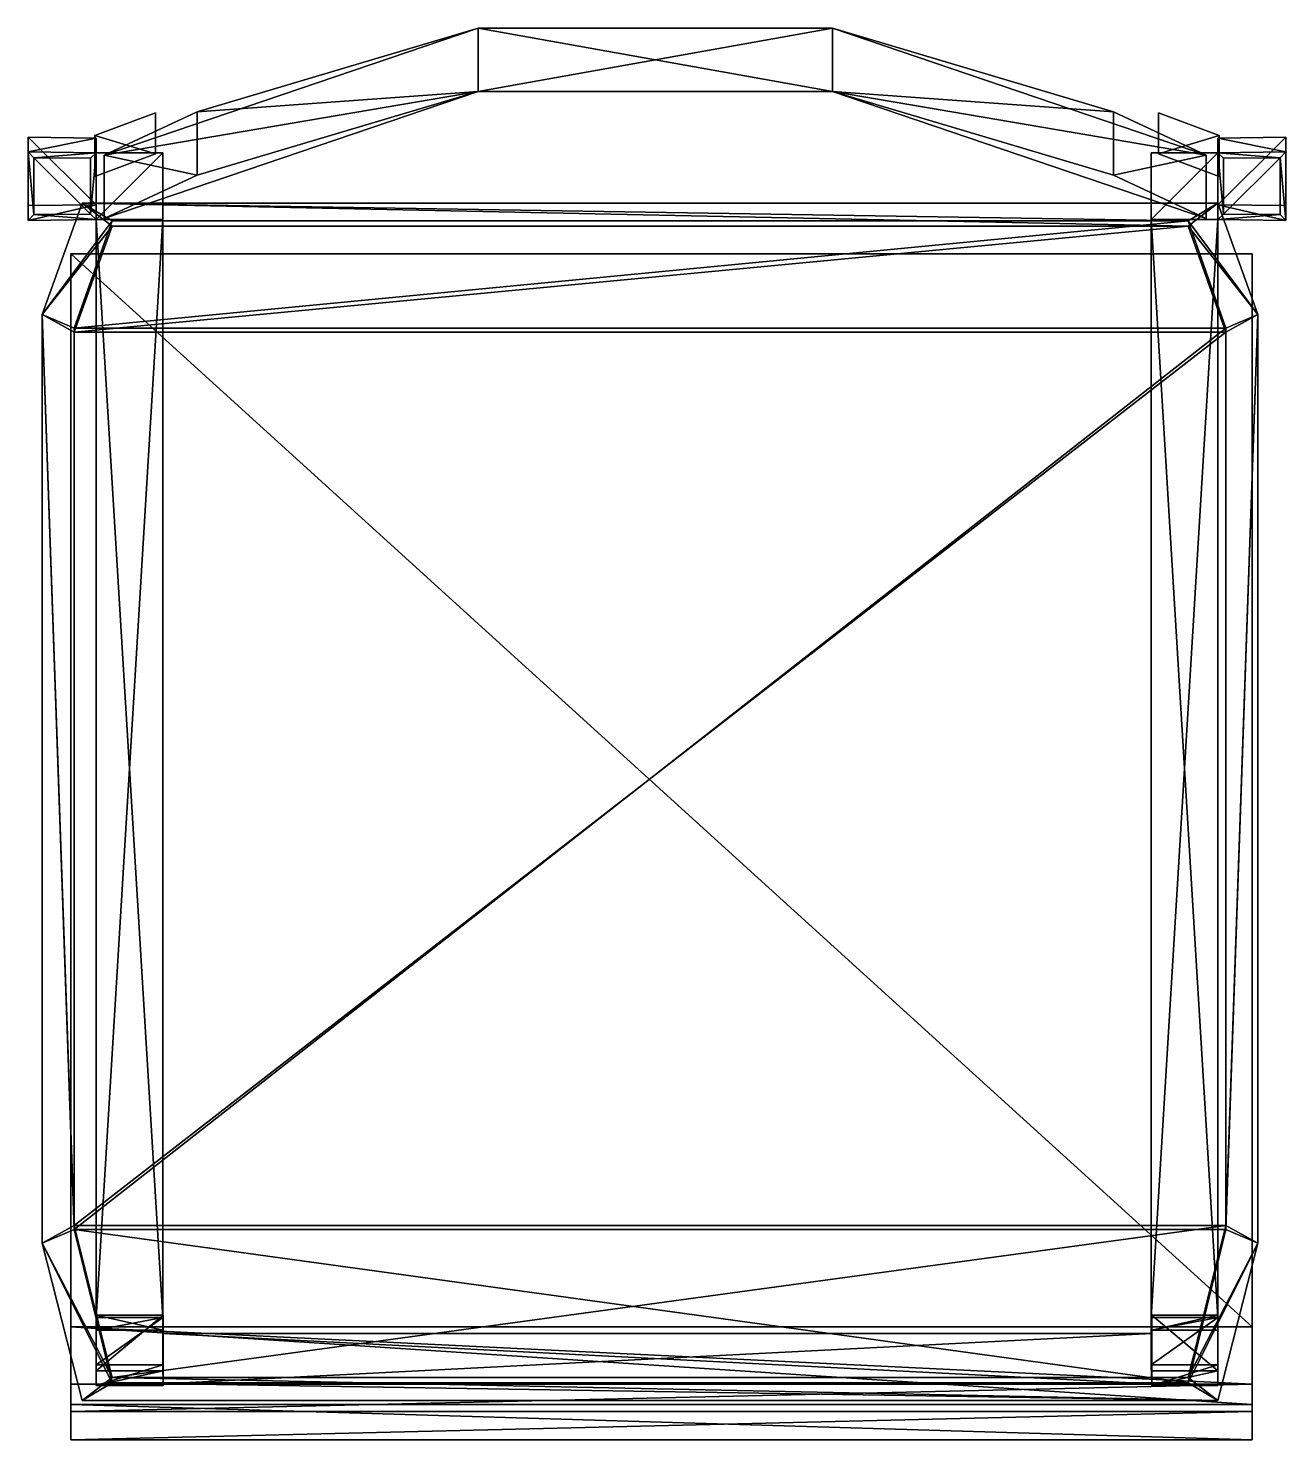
# Model space of a CAD drawing. Extents: x -0.39 to 0.39, y -0.424 to 0.453.
import ezdxf

# ---------------------------------------------------------------- set-up
doc = ezdxf.new("R2010")
doc.units = 0

msp = doc.modelspace()

# ---------------------------------------------------------------- linework, layer by layer
for points in [[(-0.34327, 0.37384, 1.16494), (-0.11118, 0.4526, 1.16494), (-0.11118, 0.4526, 0.89312)], [(-0.11118, 0.4526, 0.89312), (-0.11118, 0.41329, 0.89312), (-0.34327, 0.37384, 0.89312)], [(-0.34327, 0.37384, 0.89312), (-0.34327, 0.37384, 1.16494), (-0.11118, 0.4526, 0.89312)], [(-0.34327, 0.37384, 1.16494), (-0.28565, 0.40073, 1.39216), (-0.11118, 0.4526, 1.16494)], [(-0.11118, 0.41329, 1.43676), (-0.11118, 0.4526, 1.43676), (-0.28565, 0.40073, 1.39216)], [(-0.28565, 0.40073, 1.39216), (-0.11118, 0.4526, 1.43676), (-0.11118, 0.4526, 1.16494)], [(0.10887, 0.41329, 1.43676), (0.10887, 0.4526, 1.43676), (-0.11118, 0.4526, 1.43676)], [(-0.11118, 0.41329, 0.89312), (-0.11118, 0.4526, 0.89312), (0.10887, 0.4526, 0.89312)], [(-0.11118, 0.4526, 1.16494), (0.10887, 0.4526, 1.16494), (0.10887, 0.4526, 0.89312)], [(-0.11118, 0.4526, 1.43676), (0.10887, 0.4526, 1.43676), (0.10887, 0.4526, 1.16494)], [(-0.11118, 0.41329, 1.43676), (0.10887, 0.41329, 1.43676), (-0.11118, 0.4526, 1.43676)], [(0.10887, 0.41329, 0.89312), (-0.11118, 0.41329, 0.89312), (0.10887, 0.4526, 0.89312)], [(-0.11118, 0.4526, 0.89312), (-0.11118, 0.4526, 1.16494), (0.10887, 0.4526, 0.89312)], [(-0.11118, 0.4526, 1.16494), (-0.11118, 0.4526, 1.43676), (0.10887, 0.4526, 1.16494)], [(0.10887, 0.41329, 0.89312), (0.10887, 0.4526, 0.89312), (0.34096, 0.37384, 0.89312)], [(0.10887, 0.4526, 1.16494), (0.34096, 0.37384, 1.16494), (0.34096, 0.37384, 0.89312)], [(0.10887, 0.4526, 1.16494), (0.10887, 0.4526, 1.43676), (0.28334, 0.40073, 1.39216)], [(0.10887, 0.4526, 1.43676), (0.10887, 0.41329, 1.43676), (0.28334, 0.40073, 1.39216)], [(0.10887, 0.4526, 0.89312), (0.10887, 0.4526, 1.16494), (0.34096, 0.37384, 0.89312)], [(0.34096, 0.37384, 1.16494), (0.10887, 0.4526, 1.16494), (0.28334, 0.40073, 1.39216)], [(-0.11118, 0.41329, 0.89312), (-0.34327, 0.33452, 0.89312), (-0.34327, 0.37384, 0.89312)], [(-0.11118, 0.41329, 0.89312), (-0.11118, 0.41329, 1.16494), (-0.34327, 0.33452, 1.16494)], [(-0.34327, 0.33452, 0.89312), (-0.11118, 0.41329, 0.89312), (-0.34327, 0.33452, 1.16494)], [(-0.34327, 0.33452, 1.16494), (-0.11118, 0.41329, 1.16494), (-0.28565, 0.36142, 1.39216)], [(-0.11118, 0.41329, 1.16494), (-0.11118, 0.41329, 1.43676), (-0.28565, 0.36142, 1.39216)], [(-0.28565, 0.36142, 1.39216), (-0.11118, 0.41329, 1.43676), (-0.28565, 0.40073, 1.39216)], [(0.10887, 0.41329, 1.16494), (-0.11118, 0.41329, 1.16494), (-0.11118, 0.41329, 0.89312)], [(0.10887, 0.41329, 1.16494), (0.10887, 0.41329, 1.43676), (-0.11118, 0.41329, 1.43676)], [(0.10887, 0.41329, 0.89312), (0.10887, 0.41329, 1.16494), (-0.11118, 0.41329, 0.89312)], [(-0.11118, 0.41329, 1.16494), (0.10887, 0.41329, 1.16494), (-0.11118, 0.41329, 1.43676)], [(0.10887, 0.41329, 1.43676), (0.28334, 0.36142, 1.39216), (0.28334, 0.40073, 1.39216)], [(0.34096, 0.33452, 1.16494), (0.10887, 0.41329, 1.16494), (0.10887, 0.41329, 0.89312)], [(0.28334, 0.36142, 1.39216), (0.10887, 0.41329, 1.43676), (0.10887, 0.41329, 1.16494)], [(0.34096, 0.33452, 0.89312), (0.10887, 0.41329, 0.89312), (0.34096, 0.37384, 0.89312)], [(0.34096, 0.33452, 0.89312), (0.34096, 0.33452, 1.16494), (0.10887, 0.41329, 0.89312)], [(0.34096, 0.33452, 1.16494), (0.28334, 0.36142, 1.39216), (0.10887, 0.41329, 1.16494)], [(-0.34903, 0.38608, 1.06076), (-0.31139, 0.40003, 1.06066), (-0.31139, 0.37453, 1.06066)], [(-0.31139, 0.37453, 1.15707), (-0.31139, 0.40003, 1.15707), (-0.34903, 0.38608, 1.15707)], [(-0.31139, 0.40003, 1.15707), (-0.31139, 0.40003, 1.06066), (-0.34903, 0.38608, 1.06076)], [(-0.34903, 0.38608, 1.15707), (-0.31139, 0.40003, 1.15707), (-0.34903, 0.38608, 1.06076)], [(-0.28565, 0.36142, 1.39216), (-0.28565, 0.40073, 1.39216), (-0.34327, 0.37384, 1.16494)], [(-0.31139, 0.40003, 1.06066), (-0.31139, 0.40003, 1.15707), (-0.31139, 0.37453, 1.15707)], [(-0.31139, 0.37453, 1.06066), (-0.31139, 0.40003, 1.06066), (-0.31139, 0.37453, 1.15707)], [(0.28334, 0.40073, 1.39216), (0.28334, 0.36142, 1.39216), (0.34096, 0.37384, 1.16494)], [(0.31124, 0.37453, 1.06066), (0.31124, 0.40003, 1.06066), (0.34888, 0.38608, 1.06076)], [(0.31124, 0.40003, 1.15707), (0.31124, 0.40003, 1.06066), (0.31124, 0.37453, 1.06066)], [(0.34888, 0.38608, 1.15707), (0.31124, 0.40003, 1.15707), (0.31124, 0.37453, 1.15707)], [(0.34888, 0.38608, 1.06076), (0.31124, 0.40003, 1.06066), (0.31124, 0.40003, 1.15707)], [(0.31124, 0.37453, 1.15707), (0.31124, 0.40003, 1.15707), (0.31124, 0.37453, 1.06066)], [(0.34888, 0.38608, 1.15707), (0.34888, 0.38608, 1.06076), (0.31124, 0.40003, 1.15707)], [(-0.34903, 0.38608, 1.15707), (-0.34903, 0.38608, 1.06076), (-0.34903, 0.36058, 1.06076)], [(-0.34903, 0.36058, 1.06076), (-0.34903, 0.38608, 1.06076), (-0.31139, 0.37453, 1.06066)], [(-0.34903, 0.36058, 1.15707), (-0.34903, 0.38608, 1.15707), (-0.34903, 0.36058, 1.06076)], [(-0.34903, 0.36058, 1.15707), (-0.31139, 0.37453, 1.15707), (-0.34903, 0.38608, 1.15707)], [(0.34888, 0.36058, 1.06076), (0.31124, 0.37453, 1.06066), (0.34888, 0.38608, 1.06076)], [(0.34888, 0.36058, 1.15707), (0.34888, 0.38608, 1.15707), (0.31124, 0.37453, 1.15707)], [(0.34888, 0.38608, 1.06076), (0.34888, 0.38608, 1.15707), (0.34888, 0.36058, 1.15707)], [(0.34888, 0.36058, 1.06076), (0.34888, 0.38608, 1.06076), (0.34888, 0.36058, 1.15707)], [(-0.39048, 0.37581, 0.68862), (-0.39048, 0.38502, 0.00322), (-0.39048, 0.34248, 0.00322)], [(-0.34837, 0.34305, 0.00365), (-0.39048, 0.34248, 0.00322), (-0.39048, 0.38502, 0.00322)], [(-0.34837, 0.34305, 0.00365), (-0.39048, 0.34248, 0.00322), (-0.39048, 0.38502, 0.00322)], [(-0.39048, 0.38502, 0.00322), (-0.39048, 0.37581, 0.68862), (-0.34837, 0.38444, 0.00365)], [(-0.34837, 0.38444, 0.00365), (-0.34837, 0.34305, 0.00365), (-0.39048, 0.38502, 0.00322)], [(-0.34837, 0.38444, 0.00365), (-0.34837, 0.34305, 0.00365), (-0.39048, 0.38502, 0.00322)], [(-0.39048, 0.37581, 0.68862), (-0.34837, 0.37524, 0.68906), (-0.34837, 0.38444, 0.00365)], [(-0.34837, 0.38444, 0.00365), (-0.34837, 0.37524, 0.68906), (-0.34837, 0.34305, 0.00365)], [(0.39033, 0.37581, 0.68862), (0.39033, 0.38502, 0.00322), (0.34822, 0.38444, 0.00365)], [(0.34822, 0.34305, 0.00365), (0.34822, 0.38444, 0.00365), (0.39033, 0.38502, 0.00322)], [(0.34822, 0.34305, 0.00365), (0.34822, 0.38444, 0.00365), (0.39033, 0.38502, 0.00322)], [(0.39033, 0.34248, 0.00322), (0.34822, 0.34305, 0.00365), (0.39033, 0.38502, 0.00322)], [(0.39033, 0.34248, 0.00322), (0.34822, 0.34305, 0.00365), (0.39033, 0.38502, 0.00322)], [(0.34822, 0.37524, 0.68906), (0.34822, 0.38444, 0.00365), (0.34822, 0.34305, 0.00365)], [(0.34822, 0.37524, 0.68906), (0.39033, 0.37581, 0.68862), (0.34822, 0.38444, 0.00365)], [(0.39033, 0.38502, 0.00322), (0.39033, 0.37581, 0.68862), (0.39033, 0.34248, 0.00322)], [(-0.34837, 0.37524, 0.68906), (-0.39048, 0.37581, 0.68862), (-0.39048, 0.37581, 0.72076)], [(-0.39048, 0.37581, 0.72076), (-0.39048, 0.37581, 0.68862), (-0.39048, 0.33327, 0.68862)], [(-0.39048, 0.33327, 0.72076), (-0.39048, 0.33327, 1.16494), (-0.39048, 0.37581, 1.16494)], [(-0.39048, 0.37581, 0.72076), (-0.39048, 0.37581, 1.16494), (-0.34837, 0.37524, 1.16494)], [(-0.38697, 0.33686, 1.17386), (-0.38697, 0.37222, 1.17386), (-0.39048, 0.37581, 1.16494)], [(-0.34837, 0.37524, 0.72032), (-0.34837, 0.37524, 0.68906), (-0.39048, 0.37581, 0.72076)], [(-0.39048, 0.33327, 0.72076), (-0.39048, 0.37581, 0.72076), (-0.39048, 0.33327, 0.68862)], [(-0.39048, 0.33327, 0.68862), (-0.39048, 0.37581, 0.68862), (-0.39048, 0.34248, 0.00322)], [(-0.39048, 0.37581, 0.72076), (-0.39048, 0.33327, 0.72076), (-0.39048, 0.37581, 1.16494)], [(-0.34837, 0.37524, 0.72032), (-0.39048, 0.37581, 0.72076), (-0.34837, 0.37524, 1.16494)], [(-0.39048, 0.37581, 1.16494), (-0.38697, 0.37222, 1.17386), (-0.34837, 0.37524, 1.16494)], [(-0.39048, 0.33327, 1.16494), (-0.38697, 0.33686, 1.17386), (-0.39048, 0.37581, 1.16494)], [(-0.38697, 0.37222, 1.17386), (-0.35188, 0.37184, 1.17386), (-0.34837, 0.37524, 1.16494)], [(-0.35188, 0.33725, 1.17386), (-0.35188, 0.37184, 1.17386), (-0.38697, 0.37222, 1.17386)], [(-0.38697, 0.33686, 1.17386), (-0.35188, 0.33725, 1.17386), (-0.38697, 0.37222, 1.17386)], [(-0.34837, 0.37524, 1.16494), (-0.35188, 0.37184, 1.17386), (-0.35188, 0.33725, 1.17386)], [(-0.34837, 0.33385, 1.16494), (-0.34837, 0.37524, 1.16494), (-0.35188, 0.33725, 1.17386)], [(-0.31139, 0.37453, 1.15707), (-0.34903, 0.36058, 1.15707), (-0.34903, 0.36058, 1.06076)], [(-0.31139, 0.37453, 1.06066), (-0.31139, 0.37453, 1.15707), (-0.34903, 0.36058, 1.06076)], [(-0.30698, 0.37524, 0.72032), (-0.34837, 0.37524, 0.72032), (-0.34837, 0.33385, 0.72032)], [(-0.30698, 0.37524, 0.72032), (-0.30698, 0.37524, 0.68906), (-0.34837, 0.37524, 0.68906)], [(-0.30698, 0.37524, 0.68906), (-0.30698, 0.33385, 0.68906), (-0.34837, 0.33385, 0.68906)], [(-0.34837, 0.37524, 0.68906), (-0.34837, 0.33385, 0.68906), (-0.34837, 0.34305, 0.00365)], [(-0.34837, 0.37524, 0.72032), (-0.34837, 0.37524, 1.16494), (-0.34837, 0.33385, 1.16494)], [(-0.30698, 0.33385, 0.72032), (-0.30698, 0.37524, 0.72032), (-0.34837, 0.33385, 0.72032)], [(-0.34837, 0.37524, 0.72032), (-0.30698, 0.37524, 0.72032), (-0.34837, 0.37524, 0.68906)], [(-0.34837, 0.37524, 0.68906), (-0.30698, 0.37524, 0.68906), (-0.34837, 0.33385, 0.68906)], [(-0.34837, 0.33385, 0.72032), (-0.34837, 0.37524, 0.72032), (-0.34837, 0.33385, 1.16494)], [(-0.34327, 0.33452, 1.16494), (-0.34327, 0.37384, 1.16494), (-0.34327, 0.37384, 0.89312)], [(-0.34327, 0.33452, 0.89312), (-0.34327, 0.33452, 1.16494), (-0.34327, 0.37384, 0.89312)], [(-0.34327, 0.33452, 1.16494), (-0.28565, 0.36142, 1.39216), (-0.34327, 0.37384, 1.16494)], [(-0.30698, 0.33385, 0.72032), (-0.30698, 0.33385, 0.68906), (-0.30698, 0.37524, 0.68906)], [(-0.30698, 0.37524, 0.72032), (-0.30698, 0.33385, 0.72032), (-0.30698, 0.37524, 0.68906)], [(0.28334, 0.36142, 1.39216), (0.34096, 0.33452, 1.16494), (0.34096, 0.37384, 1.16494)], [(0.34822, 0.37524, 0.72032), (0.30683, 0.37524, 0.72032), (0.30683, 0.33385, 0.72032)], [(0.30683, 0.37524, 0.72032), (0.30683, 0.37524, 0.68906), (0.30683, 0.33385, 0.68906)], [(0.34822, 0.37524, 0.72032), (0.34822, 0.37524, 0.68906), (0.30683, 0.37524, 0.68906)], [(0.34822, 0.37524, 0.68906), (0.34822, 0.33385, 0.68906), (0.30683, 0.33385, 0.68906)], [(0.34822, 0.33385, 0.72032), (0.34822, 0.37524, 0.72032), (0.30683, 0.33385, 0.72032)], [(0.30683, 0.33385, 0.72032), (0.30683, 0.37524, 0.72032), (0.30683, 0.33385, 0.68906)], [(0.30683, 0.37524, 0.72032), (0.34822, 0.37524, 0.72032), (0.30683, 0.37524, 0.68906)], [(0.30683, 0.37524, 0.68906), (0.34822, 0.37524, 0.68906), (0.30683, 0.33385, 0.68906)], [(0.34888, 0.36058, 1.06076), (0.34888, 0.36058, 1.15707), (0.31124, 0.37453, 1.15707)], [(0.31124, 0.37453, 1.06066), (0.34888, 0.36058, 1.06076), (0.31124, 0.37453, 1.15707)], [(0.34096, 0.33452, 0.89312), (0.34096, 0.37384, 0.89312), (0.34096, 0.37384, 1.16494)], [(0.34096, 0.33452, 1.16494), (0.34096, 0.33452, 0.89312), (0.34096, 0.37384, 1.16494)], [(0.34822, 0.37524, 0.72032), (0.39033, 0.37581, 0.72076), (0.39033, 0.37581, 0.68862)], [(0.39033, 0.37581, 0.72076), (0.34822, 0.37524, 0.72032), (0.34822, 0.37524, 1.16494)], [(0.34822, 0.37524, 0.68906), (0.34822, 0.37524, 0.72032), (0.39033, 0.37581, 0.68862)], [(0.39033, 0.37581, 1.16494), (0.39033, 0.37581, 0.72076), (0.34822, 0.37524, 1.16494)], [(0.39033, 0.37581, 1.16494), (0.34822, 0.37524, 1.16494), (0.38682, 0.37222, 1.17386)], [(0.34822, 0.33385, 0.72032), (0.34822, 0.33385, 1.16494), (0.34822, 0.37524, 1.16494)], [(0.35173, 0.33725, 1.17386), (0.35173, 0.37184, 1.17386), (0.34822, 0.37524, 1.16494)], [(0.34822, 0.37524, 1.16494), (0.35173, 0.37184, 1.17386), (0.38682, 0.37222, 1.17386)], [(0.34822, 0.33385, 0.68906), (0.34822, 0.37524, 0.68906), (0.34822, 0.34305, 0.00365)], [(0.34822, 0.37524, 0.72032), (0.34822, 0.33385, 0.72032), (0.34822, 0.37524, 1.16494)], [(0.34822, 0.33385, 1.16494), (0.35173, 0.33725, 1.17386), (0.34822, 0.37524, 1.16494)], [(0.35173, 0.33725, 1.17386), (0.38682, 0.33686, 1.17386), (0.38682, 0.37222, 1.17386)], [(0.35173, 0.37184, 1.17386), (0.35173, 0.33725, 1.17386), (0.38682, 0.37222, 1.17386)], [(0.39033, 0.37581, 1.16494), (0.38682, 0.37222, 1.17386), (0.39033, 0.33327, 1.16494)], [(0.38682, 0.37222, 1.17386), (0.38682, 0.33686, 1.17386), (0.39033, 0.33327, 1.16494)], [(0.39033, 0.33327, 0.72076), (0.39033, 0.33327, 0.68862), (0.39033, 0.37581, 0.68862)], [(0.39033, 0.37581, 0.68862), (0.39033, 0.33327, 0.68862), (0.39033, 0.34248, 0.00322)], [(0.39033, 0.37581, 0.72076), (0.39033, 0.37581, 1.16494), (0.39033, 0.33327, 1.16494)], [(0.39033, 0.37581, 0.72076), (0.39033, 0.33327, 0.72076), (0.39033, 0.37581, 0.68862)], [(0.39033, 0.33327, 0.72076), (0.39033, 0.37581, 0.72076), (0.39033, 0.33327, 1.16494)], [(-0.39048, 0.33327, 0.68862), (-0.39048, 0.34248, 0.00322), (-0.34837, 0.34305, 0.00365)], [(-0.34837, 0.33385, 0.68906), (-0.39048, 0.33327, 0.68862), (-0.34837, 0.34305, 0.00365)], [(-0.38186, 0.2749, 0.77645), (-0.35703, 0.34391, 0.77593), (-0.33844, 0.33303, 0.74901)], [(-0.33844, 0.32974, 0.80285), (-0.35703, 0.34391, 0.77593), (-0.38186, 0.2749, 0.77645)], [(-0.35703, 0.34391, 0.77593), (0.34825, 0.34391, 0.77593), (0.32966, 0.33303, 0.74901)], [(-0.35703, 0.34391, 0.77593), (-0.33844, 0.32974, 0.80285), (0.32966, 0.32974, 0.80285)], [(-0.33844, 0.33303, 0.74901), (-0.35703, 0.34391, 0.77593), (0.32966, 0.33303, 0.74901)], [(0.34825, 0.34391, 0.77593), (-0.35703, 0.34391, 0.77593), (0.32966, 0.32974, 0.80285)], [(0.34825, 0.34391, 0.77593), (0.37308, 0.2749, 0.77645), (0.32966, 0.33303, 0.74901)], [(0.34825, 0.34391, 0.77593), (0.32966, 0.32974, 0.80285), (0.37308, 0.2749, 0.77645)], [(0.39033, 0.33327, 0.68862), (0.34822, 0.33385, 0.68906), (0.34822, 0.34305, 0.00365)], [(0.39033, 0.34248, 0.00322), (0.39033, 0.33327, 0.68862), (0.34822, 0.34305, 0.00365)], [(-0.39048, 0.33327, 1.16494), (-0.34837, 0.33385, 1.16494), (-0.38697, 0.33686, 1.17386)], [(-0.34837, 0.33385, 0.72032), (-0.39048, 0.33327, 0.72076), (-0.39048, 0.33327, 0.68862)], [(-0.39048, 0.33327, 0.72076), (-0.34837, 0.33385, 0.72032), (-0.34837, 0.33385, 1.16494)], [(-0.34837, 0.33385, 0.68906), (-0.34837, 0.33385, 0.72032), (-0.39048, 0.33327, 0.68862)], [(-0.39048, 0.33327, 1.16494), (-0.39048, 0.33327, 0.72076), (-0.34837, 0.33385, 1.16494)], [(-0.34837, 0.33385, 1.16494), (-0.35188, 0.33725, 1.17386), (-0.38697, 0.33686, 1.17386)], [(-0.30698, 0.33385, 0.68906), (-0.30698, -0.34789, 0.68906), (-0.34837, -0.34789, 0.68906)], [(-0.34837, 0.33385, 0.68906), (-0.34837, -0.34789, 0.68906), (-0.34837, -0.34789, 0.72032)], [(-0.34837, 0.33385, 0.72032), (-0.34837, -0.34789, 0.72032), (-0.30698, -0.34789, 0.72032)], [(-0.34837, 0.33385, 0.68906), (-0.30698, 0.33385, 0.68906), (-0.34837, -0.34789, 0.68906)], [(-0.34837, 0.33385, 0.72032), (-0.34837, 0.33385, 0.68906), (-0.34837, -0.34789, 0.72032)], [(-0.30698, 0.33385, 0.72032), (-0.34837, 0.33385, 0.72032), (-0.30698, -0.34789, 0.72032)], [(-0.30698, 0.33385, 0.72032), (-0.30698, -0.34789, 0.72032), (-0.30698, -0.34789, 0.68906)], [(-0.30698, 0.33385, 0.68906), (-0.30698, 0.33385, 0.72032), (-0.30698, -0.34789, 0.68906)], [(0.34822, 0.33385, 0.68906), (0.34822, -0.34789, 0.68906), (0.30683, -0.34789, 0.68906)], [(0.30683, 0.33385, 0.68906), (0.30683, -0.34789, 0.68906), (0.30683, -0.34789, 0.72032)], [(0.30683, 0.33385, 0.72032), (0.30683, -0.34789, 0.72032), (0.34822, -0.34789, 0.72032)], [(0.30683, 0.33385, 0.68906), (0.34822, 0.33385, 0.68906), (0.30683, -0.34789, 0.68906)], [(0.30683, 0.33385, 0.72032), (0.30683, 0.33385, 0.68906), (0.30683, -0.34789, 0.72032)], [(0.34822, 0.33385, 0.72032), (0.30683, 0.33385, 0.72032), (0.34822, -0.34789, 0.72032)], [(0.38682, 0.33686, 1.17386), (0.35173, 0.33725, 1.17386), (0.34822, 0.33385, 1.16494)], [(0.39033, 0.33327, 1.16494), (0.38682, 0.33686, 1.17386), (0.34822, 0.33385, 1.16494)], [(0.34822, 0.33385, 0.72032), (0.34822, -0.34789, 0.72032), (0.34822, -0.34789, 0.68906)], [(0.34822, 0.33385, 0.68906), (0.39033, 0.33327, 0.68862), (0.39033, 0.33327, 0.72076)], [(0.39033, 0.33327, 0.72076), (0.39033, 0.33327, 1.16494), (0.34822, 0.33385, 1.16494)], [(0.34822, 0.33385, 0.68906), (0.34822, 0.33385, 0.72032), (0.34822, -0.34789, 0.68906)], [(0.34822, 0.33385, 0.72032), (0.34822, 0.33385, 0.68906), (0.39033, 0.33327, 0.72076)], [(0.34822, 0.33385, 0.72032), (0.39033, 0.33327, 0.72076), (0.34822, 0.33385, 1.16494)], [(-0.36196, 0.26646, 0.75056), (-0.38186, 0.2749, 0.77645), (-0.33844, 0.33303, 0.74901)], [(-0.36196, 0.26391, 0.80234), (-0.33844, 0.32974, 0.80285), (-0.38186, 0.2749, 0.77645)], [(-0.36196, 0.26646, 0.75056), (-0.33844, 0.33303, 0.74901), (0.32966, 0.33303, 0.74901)], [(0.35318, 0.26646, 0.75056), (-0.36196, 0.26646, 0.75056), (0.32966, 0.33303, 0.74901)], [(-0.36196, 0.26391, 0.80234), (0.35318, 0.26391, 0.80234), (0.32966, 0.32974, 0.80285)], [(-0.33844, 0.32974, 0.80285), (-0.36196, 0.26391, 0.80234), (0.32966, 0.32974, 0.80285)], [(0.37308, 0.2749, 0.77645), (0.35318, 0.26646, 0.75056), (0.32966, 0.33303, 0.74901)], [(0.32966, 0.32974, 0.80285), (0.35318, 0.26391, 0.80234), (0.37308, 0.2749, 0.77645)], [(-0.36395, 0.31254, 0.74605), (-0.36395, -0.35368, 0.74605), (0.36952, -0.35368, 0.74605)], [(-0.36395, 0.31254, 0.74605), (-0.36395, 0.31254, 0.72681), (-0.36395, -0.35368, 0.72681)], [(0.36952, 0.31254, 0.74605), (0.36952, 0.31254, 0.72681), (-0.36395, 0.31254, 0.72681)], [(0.36952, -0.35368, 0.72681), (-0.36395, -0.35368, 0.72681), (-0.36395, 0.31254, 0.72681)], [(0.36952, 0.31254, 0.74605), (-0.36395, 0.31254, 0.74605), (0.36952, -0.35368, 0.74605)], [(-0.36395, -0.35368, 0.74605), (-0.36395, 0.31254, 0.74605), (-0.36395, -0.35368, 0.72681)], [(-0.36395, 0.31254, 0.74605), (0.36952, 0.31254, 0.74605), (-0.36395, 0.31254, 0.72681)], [(0.36952, 0.31254, 0.72681), (0.36952, -0.35368, 0.72681), (-0.36395, 0.31254, 0.72681)], [(0.36952, -0.35368, 0.74605), (0.36952, -0.35368, 0.72681), (0.36952, 0.31254, 0.72681)], [(0.36952, 0.31254, 0.74605), (0.36952, -0.35368, 0.74605), (0.36952, 0.31254, 0.72681)], [(-0.38186, 0.2749, 0.77645), (-0.36196, 0.26646, 0.75056), (-0.36196, -0.29324, 0.75056)], [(-0.36196, -0.29069, 0.80234), (-0.36196, 0.26391, 0.80234), (-0.38186, 0.2749, 0.77645)], [(-0.38186, -0.30168, 0.77645), (-0.38186, 0.2749, 0.77645), (-0.36196, -0.29324, 0.75056)], [(-0.38186, -0.30168, 0.77645), (-0.36196, -0.29069, 0.80234), (-0.38186, 0.2749, 0.77645)], [(0.37308, 0.2749, 0.77645), (0.37308, -0.30168, 0.77645), (0.35318, -0.29325, 0.75056)], [(0.35318, -0.29069, 0.80234), (0.37308, -0.30168, 0.77645), (0.37308, 0.2749, 0.77645)], [(0.35318, 0.26646, 0.75056), (0.37308, 0.2749, 0.77645), (0.35318, -0.29325, 0.75056)], [(0.35318, 0.26391, 0.80234), (0.35318, -0.29069, 0.80234), (0.37308, 0.2749, 0.77645)], [(-0.36196, -0.29324, 0.75056), (-0.36196, 0.26646, 0.75056), (0.35318, 0.26646, 0.75056)], [(0.35318, -0.29325, 0.75056), (-0.36196, -0.29324, 0.75056), (0.35318, 0.26646, 0.75056)], [(-0.36196, -0.29069, 0.80234), (0.35318, -0.29069, 0.80234), (0.35318, 0.26391, 0.80234)], [(-0.36196, 0.26391, 0.80234), (-0.36196, -0.29069, 0.80234), (0.35318, 0.26391, 0.80234)], [(-0.33844, -0.38522, 0.80285), (-0.36196, -0.29069, 0.80234), (-0.38186, -0.30168, 0.77645)], [(-0.38186, -0.30168, 0.77645), (-0.36196, -0.29324, 0.75056), (-0.33844, -0.38851, 0.74901)], [(-0.36196, -0.29069, 0.80234), (-0.33844, -0.38522, 0.80285), (0.35318, -0.29069, 0.80234)], [(-0.36196, -0.29324, 0.75056), (0.35318, -0.29325, 0.75056), (0.32966, -0.38851, 0.74901)], [(-0.33844, -0.38851, 0.74901), (-0.36196, -0.29324, 0.75056), (0.32966, -0.38851, 0.74901)], [(-0.33844, -0.38522, 0.80285), (0.32966, -0.38522, 0.80285), (0.35318, -0.29069, 0.80234)], [(0.35318, -0.29069, 0.80234), (0.32966, -0.38522, 0.80285), (0.37308, -0.30168, 0.77645)], [(0.35318, -0.29325, 0.75056), (0.37308, -0.30168, 0.77645), (0.32966, -0.38851, 0.74901)], [(-0.35703, -0.39939, 0.77593), (-0.38186, -0.30168, 0.77645), (-0.33844, -0.38851, 0.74901)], [(-0.35703, -0.39939, 0.77593), (-0.33844, -0.38522, 0.80285), (-0.38186, -0.30168, 0.77645)], [(0.37308, -0.30168, 0.77645), (0.34825, -0.39939, 0.77593), (0.32966, -0.38851, 0.74901)], [(0.32966, -0.38522, 0.80285), (0.34825, -0.39939, 0.77593), (0.37308, -0.30168, 0.77645)], [(-0.30661, -0.35571, 0.68235), (-0.30661, -0.34651, -0.00305), (-0.34837, -0.34651, -0.00305)], [(-0.34837, -0.39019, 0.68159), (-0.34837, -0.35571, 0.68235), (-0.34837, -0.34651, -0.00305)], [(-0.34837, -0.38098, -0.00381), (-0.34837, -0.34651, -0.00305), (-0.30661, -0.34651, -0.00305)], [(-0.34837, -0.38098, -0.00381), (-0.34837, -0.34651, -0.00305), (-0.30661, -0.34651, -0.00305)], [(-0.34837, -0.35571, 0.68235), (-0.30661, -0.35571, 0.68235), (-0.34837, -0.34651, -0.00305)], [(-0.34837, -0.38098, -0.00381), (-0.34837, -0.39019, 0.68159), (-0.34837, -0.34651, -0.00305)], [(-0.30661, -0.38098, -0.00381), (-0.34837, -0.38098, -0.00381), (-0.30661, -0.34651, -0.00305)], [(-0.30661, -0.38098, -0.00381), (-0.34837, -0.38098, -0.00381), (-0.30661, -0.34651, -0.00305)], [(-0.30698, -0.34789, 0.68906), (-0.30661, -0.35571, 0.68235), (-0.34837, -0.35571, 0.68235)], [(-0.34837, -0.37733, 0.70678), (-0.30698, -0.37733, 0.70678), (-0.30698, -0.34789, 0.72032)], [(-0.34837, -0.37733, 0.70678), (-0.34837, -0.34789, 0.68906), (-0.34837, -0.35571, 0.68235)], [(-0.34837, -0.37733, 0.70678), (-0.34837, -0.34789, 0.72032), (-0.34837, -0.34789, 0.68906)], [(-0.34837, -0.34789, 0.68906), (-0.30698, -0.34789, 0.68906), (-0.34837, -0.35571, 0.68235)], [(-0.34837, -0.34789, 0.72032), (-0.34837, -0.37733, 0.70678), (-0.30698, -0.34789, 0.72032)], [(-0.30698, -0.37733, 0.70678), (-0.30661, -0.35571, 0.68235), (-0.30698, -0.34789, 0.68906)], [(-0.30698, -0.34789, 0.72032), (-0.30698, -0.37733, 0.70678), (-0.30698, -0.34789, 0.68906)], [(-0.30661, -0.39019, 0.68159), (-0.30661, -0.38098, -0.00381), (-0.30661, -0.34651, -0.00305)], [(-0.30661, -0.35571, 0.68235), (-0.30661, -0.39019, 0.68159), (-0.30661, -0.34651, -0.00305)], [(0.30683, -0.37733, 0.70678), (0.34822, -0.37733, 0.70678), (0.34822, -0.34789, 0.72032)], [(0.30683, -0.37733, 0.70678), (0.30683, -0.34789, 0.68906), (0.30707, -0.35571, 0.68235)], [(0.30683, -0.37733, 0.70678), (0.30683, -0.34789, 0.72032), (0.30683, -0.34789, 0.68906)], [(0.30683, -0.34789, 0.68906), (0.34822, -0.34789, 0.68906), (0.30707, -0.35571, 0.68235)], [(0.30683, -0.34789, 0.72032), (0.30683, -0.37733, 0.70678), (0.34822, -0.34789, 0.72032)], [(0.30707, -0.35571, 0.68235), (0.34822, -0.35571, 0.68235), (0.34822, -0.34651, -0.00305)], [(0.30707, -0.39019, 0.68159), (0.30707, -0.35571, 0.68235), (0.30707, -0.34651, -0.00305)], [(0.34822, -0.38098, -0.00381), (0.30707, -0.38098, -0.00381), (0.30707, -0.34651, -0.00305)], [(0.34822, -0.38098, -0.00381), (0.30707, -0.38098, -0.00381), (0.30707, -0.34651, -0.00305)], [(0.30707, -0.34651, -0.00305), (0.30707, -0.35571, 0.68235), (0.34822, -0.34651, -0.00305)], [(0.30707, -0.38098, -0.00381), (0.30707, -0.39019, 0.68159), (0.30707, -0.34651, -0.00305)], [(0.34822, -0.34651, -0.00305), (0.34822, -0.38098, -0.00381), (0.30707, -0.34651, -0.00305)], [(0.34822, -0.34651, -0.00305), (0.34822, -0.38098, -0.00381), (0.30707, -0.34651, -0.00305)], [(0.34822, -0.34789, 0.68906), (0.34822, -0.35571, 0.68235), (0.30707, -0.35571, 0.68235)], [(0.34822, -0.39019, 0.68159), (0.34822, -0.38098, -0.00381), (0.34822, -0.34651, -0.00305)], [(0.34822, -0.35571, 0.68235), (0.34822, -0.39019, 0.68159), (0.34822, -0.34651, -0.00305)], [(0.34822, -0.37733, 0.70678), (0.34822, -0.35571, 0.68235), (0.34822, -0.34789, 0.68906)], [(0.34822, -0.34789, 0.72032), (0.34822, -0.37733, 0.70678), (0.34822, -0.34789, 0.68906)], [(-0.36395, -0.35368, 0.74605), (-0.36395, -0.4019, 0.72437), (0.36952, -0.4019, 0.72437)], [(-0.36395, -0.4019, 0.72437), (-0.36395, -0.35368, 0.74605), (-0.36395, -0.35368, 0.72681)], [(0.36952, -0.38924, 0.70892), (-0.36395, -0.38924, 0.70892), (-0.36395, -0.35368, 0.72681)], [(0.36952, -0.35368, 0.74605), (-0.36395, -0.35368, 0.74605), (0.36952, -0.4019, 0.72437)], [(-0.36395, -0.38924, 0.70892), (-0.36395, -0.4019, 0.72437), (-0.36395, -0.35368, 0.72681)], [(0.36952, -0.35368, 0.72681), (0.36952, -0.38924, 0.70892), (-0.36395, -0.35368, 0.72681)], [(-0.34837, -0.39019, 0.68159), (-0.34837, -0.37733, 0.70678), (-0.34837, -0.35571, 0.68235)], [(-0.30698, -0.37733, 0.70678), (-0.30661, -0.39019, 0.68159), (-0.30661, -0.35571, 0.68235)], [(0.30707, -0.38914, 0.64448), (-0.30661, -0.38914, 0.64448), (-0.30661, -0.35783, 0.64448)], [(0.30707, -0.35783, 0.64448), (-0.30661, -0.35783, 0.64448), (-0.30661, -0.35783, 0.67379)], [(0.30707, -0.35783, 0.67379), (-0.30661, -0.35783, 0.67379), (-0.30661, -0.38914, 0.67379)], [(0.30707, -0.35783, 0.64448), (0.30707, -0.38914, 0.64448), (-0.30661, -0.35783, 0.64448)], [(0.30707, -0.35783, 0.67379), (0.30707, -0.35783, 0.64448), (-0.30661, -0.35783, 0.67379)], [(0.30707, -0.38914, 0.67379), (0.30707, -0.35783, 0.67379), (-0.30661, -0.38914, 0.67379)], [(0.30707, -0.39019, 0.68159), (0.30683, -0.37733, 0.70678), (0.30707, -0.35571, 0.68235)], [(0.34822, -0.37733, 0.70678), (0.34822, -0.39019, 0.68159), (0.34822, -0.35571, 0.68235)], [(0.36952, -0.4019, 0.72437), (0.36952, -0.38924, 0.70892), (0.36952, -0.35368, 0.72681)], [(0.36952, -0.35368, 0.74605), (0.36952, -0.4019, 0.72437), (0.36952, -0.35368, 0.72681)], [(-0.35703, -0.39939, 0.77593), (0.34825, -0.39939, 0.77593), (-0.33844, -0.38522, 0.80285)], [(-0.34837, -0.39019, 0.68159), (-0.30661, -0.39019, 0.68159), (-0.30698, -0.37733, 0.70678)], [(-0.34837, -0.37733, 0.70678), (-0.34837, -0.39019, 0.68159), (-0.30698, -0.37733, 0.70678)], [(-0.34837, -0.39019, 0.68159), (-0.34837, -0.38098, -0.00381), (-0.30661, -0.38098, -0.00381)], [(-0.30661, -0.39019, 0.68159), (-0.34837, -0.39019, 0.68159), (-0.30661, -0.38098, -0.00381)], [(0.34825, -0.39939, 0.77593), (0.32966, -0.38522, 0.80285), (-0.33844, -0.38522, 0.80285)], [(0.30683, -0.37733, 0.70678), (0.30707, -0.39019, 0.68159), (0.34822, -0.37733, 0.70678)], [(0.30707, -0.39019, 0.68159), (0.34822, -0.39019, 0.68159), (0.34822, -0.37733, 0.70678)], [(0.30707, -0.39019, 0.68159), (0.30707, -0.38098, -0.00381), (0.34822, -0.38098, -0.00381)], [(0.34822, -0.39019, 0.68159), (0.30707, -0.39019, 0.68159), (0.34822, -0.38098, -0.00381)], [(0.36952, -0.38924, 0.70892), (0.36952, -0.40636, 0.68319), (-0.36395, -0.40636, 0.68319)], [(-0.36395, -0.38924, 0.70892), (-0.36395, -0.40636, 0.68319), (-0.36395, -0.42382, 0.69412)], [(-0.36395, -0.38924, 0.70892), (0.36952, -0.38924, 0.70892), (-0.36395, -0.40636, 0.68319)], [(-0.36395, -0.4019, 0.72437), (-0.36395, -0.38924, 0.70892), (-0.36395, -0.42382, 0.69412)], [(0.34825, -0.39939, 0.77593), (-0.35703, -0.39939, 0.77593), (-0.33844, -0.38851, 0.74901)], [(0.32966, -0.38851, 0.74901), (0.34825, -0.39939, 0.77593), (-0.33844, -0.38851, 0.74901)], [(0.30707, -0.38914, 0.67379), (-0.30661, -0.38914, 0.67379), (-0.30661, -0.38914, 0.64448)], [(0.30707, -0.38914, 0.64448), (0.30707, -0.38914, 0.67379), (-0.30661, -0.38914, 0.64448)], [(0.36952, -0.38924, 0.70892), (0.36952, -0.4019, 0.72437), (0.36952, -0.42382, 0.69412)], [(0.36952, -0.40636, 0.68319), (0.36952, -0.38924, 0.70892), (0.36952, -0.42382, 0.69412)], [(-0.36395, -0.4019, 0.72437), (-0.36395, -0.42382, 0.69412), (0.36952, -0.42382, 0.69412)], [(0.36952, -0.4019, 0.72437), (-0.36395, -0.4019, 0.72437), (0.36952, -0.42382, 0.69412)], [(-0.36395, -0.42382, 0.69412), (-0.36395, -0.40636, 0.68319), (0.36952, -0.40636, 0.68319)], [(0.36952, -0.42382, 0.69412), (-0.36395, -0.42382, 0.69412), (0.36952, -0.40636, 0.68319)]]:
    msp.add_3dface(points)

doc.saveas('drawing.dxf')
